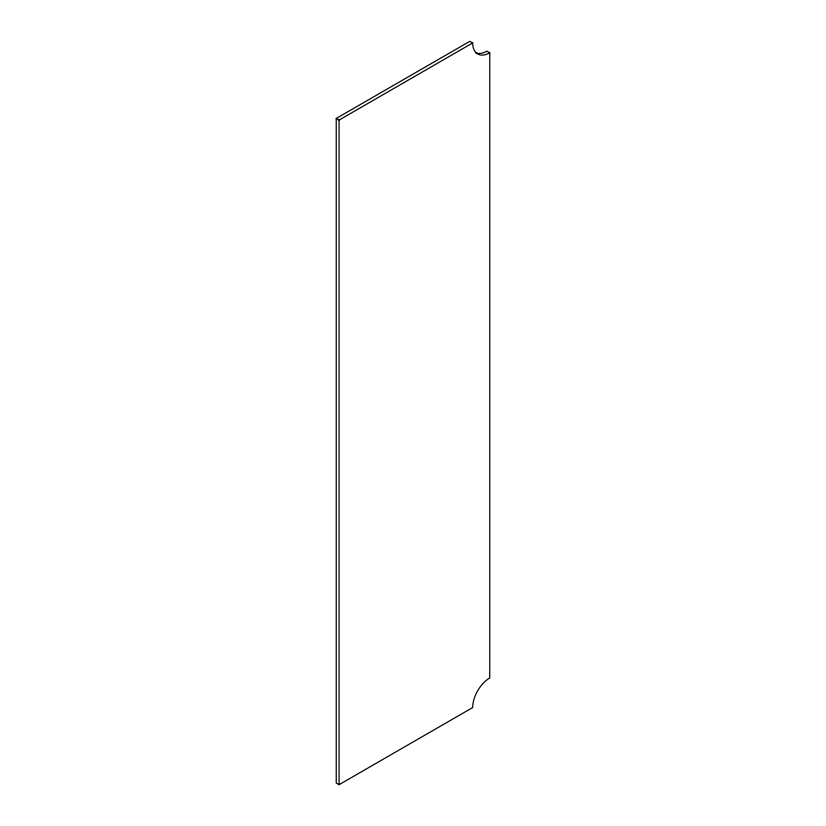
<?xml version="1.0" encoding="UTF-8"?>
<svg xmlns="http://www.w3.org/2000/svg" width="826" height="826" viewBox="0 0 826 826"><rect width="100%" height="100%" fill="white"/><g stroke="black" fill="none" stroke-linecap="round" stroke-linejoin="round"><path stroke-width="1.24" d="M336.234 118.438L469.849 41.3L472.689 42.942A24.15 13.949 -60 0 0 489.766 52.802L489.766 677.97A24.15 13.949 -60 0 0 472.689 707.562L339.073 784.7L336.234 783.058L336.234 118.438L339.073 120.09L472.689 42.942M489.766 52.802L486.927 51.16A24.15 13.949 -60 0 1 475.817 52.833M339.073 120.09L339.073 784.7"/></g></svg>
